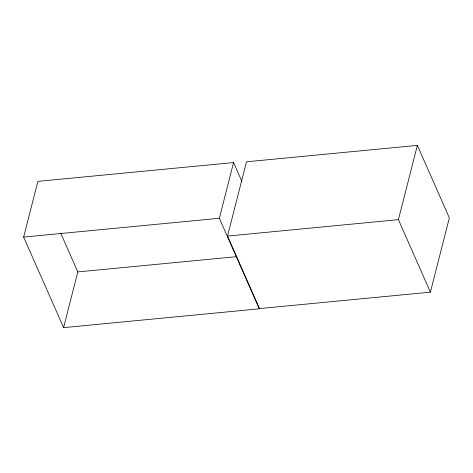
<?xml version="1.0" encoding="UTF-8"?>
<svg xmlns="http://www.w3.org/2000/svg" width="473" height="473" viewBox="0 0 473 473"><rect width="100%" height="100%" fill="white"/><g stroke="black" fill="none" stroke-linecap="round" stroke-linejoin="round"><path stroke-width="0.71" d="M233.573 162.564L219.36 218.272L259.299 308.822L63.589 327.629L23.65 237.079L37.864 181.372L233.573 162.564L241.922 181.484M63.589 327.629L77.803 271.922L60.816 233.408M227.531 236.068L246.486 161.796L417.369 145.371L449.35 217.882L430.395 292.16L259.517 308.585L227.531 236.068L398.414 219.643L417.369 145.371M23.65 237.079L219.36 218.272M77.803 271.922L236.861 256.632M398.414 219.643L430.395 292.16"/></g></svg>
